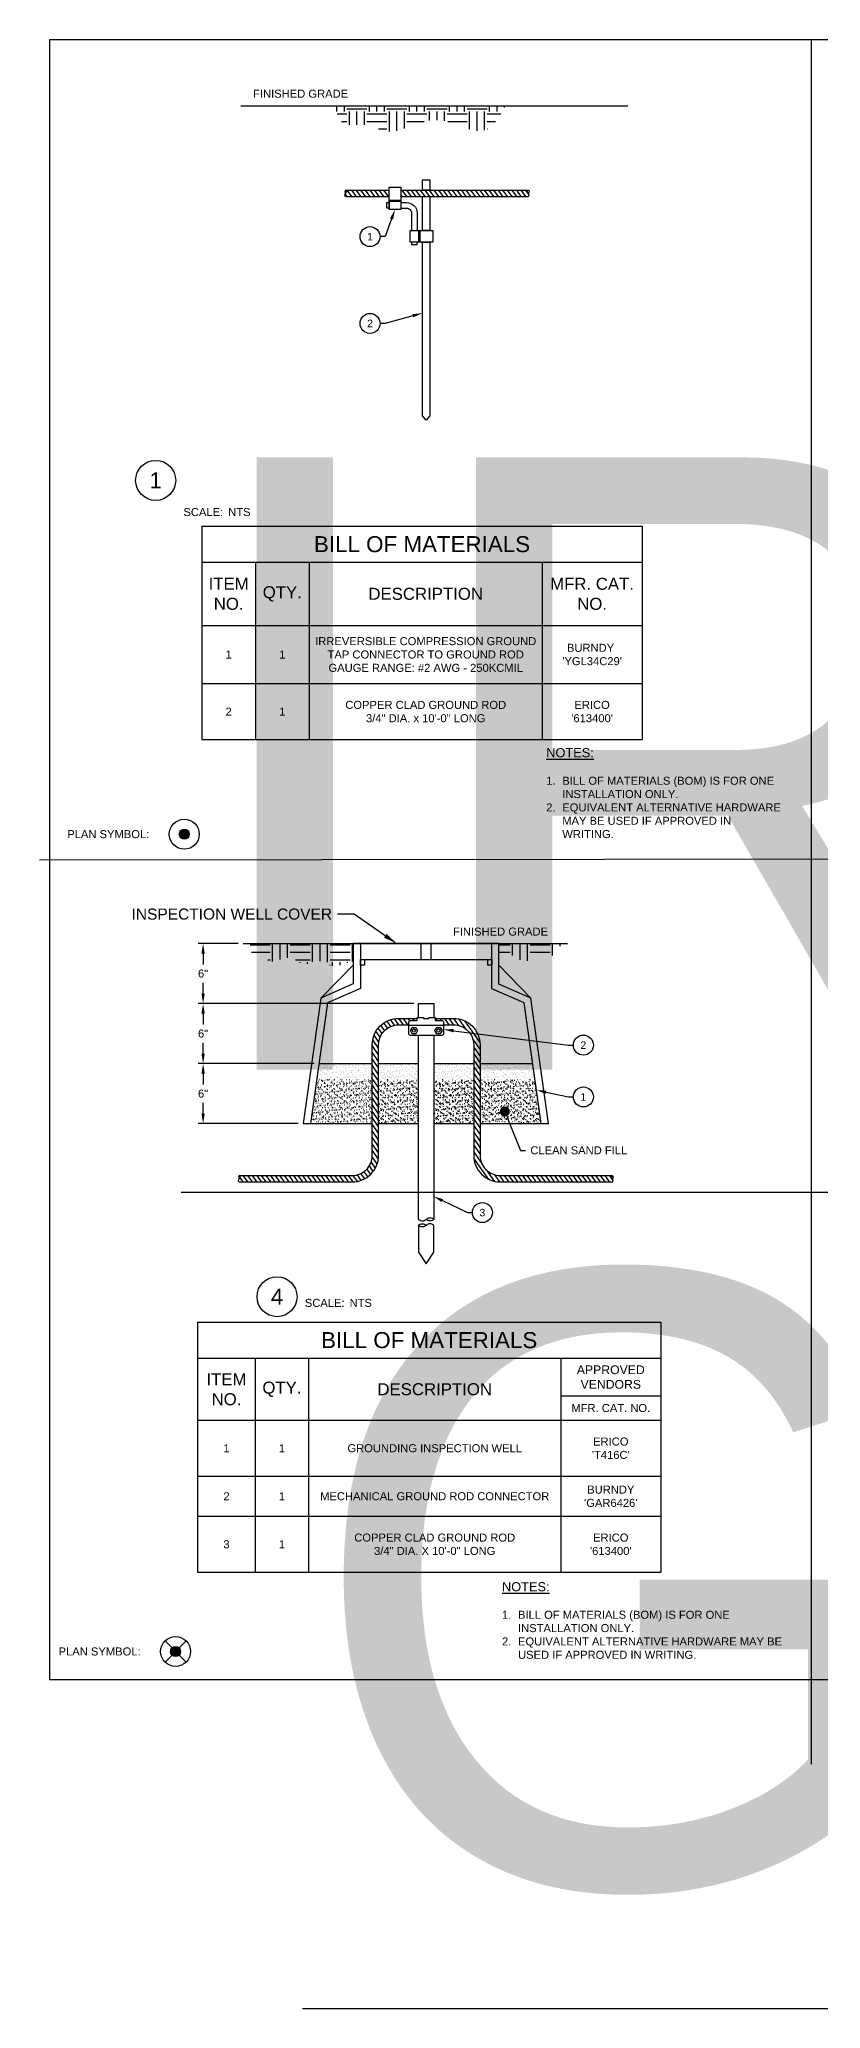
# Model space of a CAD drawing. Header units: feet. Extents: x -17 to 301, y -41 to 23.
# Drawn here: x -0.13 to 9.63, y -4.11 to 20.5 of the extents above; entities that cross this region are included whole.
import ezdxf
from ezdxf import colors
from ezdxf.entities.mleader import LeaderData, LeaderLine
from ezdxf.enums import TextEntityAlignment as Align
from ezdxf.math import Vec2, Vec3

# ---------------------------------------------------------------- set-up
doc = ezdxf.new("R2018")
doc.units = ezdxf.units.FT
doc.header["$MEASUREMENT"] = 0
for name, color, linetype in [('E-DETL', 7, 'Continuous'), ('G-ANNO-DIMS', 1, 'Continuous'), ('G-ANNO-TEXT', 1, 'Continuous'), ('G-BRDR', 5, 'Continuous')]:
    doc.layers.add(name, color=color, linetype=linetype)
doc.styles.add('NEI-A', font='arial.ttf')
doc.styles.get("Standard").update_dxf_attribs({"font": 'arial.ttf'})
doc.dimstyles.new('NEI-A', dxfattribs={"dimtxt": 0.1, "dimasz": 0.125, "dimexe": 0.0625, "dimexo": 0.0625, "dimgap": 0.0625, "dimtad": 0, "dimtih": 1, "dimtoh": 1, "dimdec": 4, "dimzin": 3, "dimdsep": 46, "dimlunit": 4, "dimtxsty": 'NEI-A', "dimcen": 0, "dimadec": 0, "dimazin": 0, "dimtfac": 0.75, "dimtdec": 4, "dimtofl": 0, "dimtmove": 0, "dimatfit": 3, "dimfxl": 1, "dimfrac": 1, "dimtolj": 1, "dimtzin": 0, "dimarcsym": 0})
pattern_1 = [(37.5, (-11.908265, -22.25504), (-0.0018898, 0.05780471), [0, -0.0456, 0, -0.051, 0, -0.04875]), (7.5, (-11.908265, -22.25504), (0.0530933, 0.08466438), [0, -0.0246, 0, -0.0411, 0, -0.01575]), (327.5, (-11.945165, -22.25504), (0.09342426, 0.00016977), [0, -0.015, 0, -0.054, 0, -0.0705]), (317.5, (-11.945165, -22.25504), (0.0901838, 0.02633027), [0, -0.0075, 0, -0.0354, 0, -0.0405])]
pattern_2 = [(125, (-5.91241, -22.25504), (-0.03839775, -0.0268864), [])]
pattern_3 = [(125, (-15.639616, -21.3273), (-0.03839775, -0.026886395), [])]

# ---------------------------------------------------------------- blocks, each defined once
blk = doc.blocks.new('*T26')
at = {"layer": 'G-ANNO-TEXT', "color": 0, "linetype": 'ByBlock', "lineweight": -2, "transparency": 16777216}
for p, q in [((0, 0), (5.787, 0)), ((0, 0), (0, -3.125)), ((5.787, 0), (5.787, -3.125)), ((0, -0.45), (5.787, -0.45)), ((0.719, -0.45), (0.719, -3.125)), ((1.387, -0.45), (1.387, -3.125)), ((4.537, -0.45), (4.537, -3.125)), ((4.537, -0.921), (5.787, -0.921)), ((0, -1.225), (5.787, -1.225)), ((0, -1.925), (5.787, -1.925)), ((0, -2.425), (5.787, -2.425)), ((0, -3.125), (5.787, -3.125))]:
    blk.add_line(p, q, dxfattribs=at)
at = {"layer": 'G-ANNO-TEXT', "color": 0, "transparency": 16777216, "attachment_point": 5, "style": 'NEI-A'}
for s, insert, char_height, width in [('BILL OF MATERIALS', (2.893, -0.225), 0.2, 5.66694), ('ITEM\\PNO.', (0.36, -0.838), 0.15, 0.59902), ('APPROVED VENDORS', (5.162, -0.686), 0.10938, 1.13), ('QTY.', (1.053, -0.838), 0.15, 0.54792), ('DESCRIPTION', (2.962, -0.838), 0.15, 3.03), ('MFR. CAT. NO.', (5.162, -1.073), 0.1, 1.13), ("ERICO\\P'T416C'", (5.162, -1.575), 0.1, 1.13), ('1', (0.36, -1.575), 0.1, 0.59902), ('1', (1.053, -1.575), 0.1, 0.54792), ('GROUNDING INSPECTION WELL', (2.962, -1.575), 0.1, 3.03), ('2', (0.36, -2.175), 0.1, 0.59902), ('1', (1.053, -2.175), 0.1, 0.54792), ('MECHANICAL GROUND ROD CONNECTOR', (2.962, -2.175), 0.1, 3.03), ("BURNDY\\P'GAR6426'", (5.162, -2.175), 0.1, 1.13), ('\\A1;COPPER CLAD GROUND ROD \\P3/4" DIA. X 10\'-0" LONG', (2.962, -2.775), 0.1, 3.03), ("ERICO\\P'613400'", (5.162, -2.775), 0.1, 1.13), ('3', (0.36, -2.775), 0.1, 0.59902), ('1', (1.053, -2.775), 0.1, 0.54792)]:
    blk.add_mtext(s, dxfattribs=dict(at, insert=insert, char_height=char_height, width=width))
blk = doc.blocks.new('*D27')
at = {"layer": 'Defpoints', "color": 0, "transparency": 16777216}
for p in [(2.414, 9.202), (1.914, 8.452), (4.607, 8.452)]:
    blk.add_point(p, dxfattribs=at)
at = {"layer": 'G-ANNO-DIMS', "color": 0, "lineweight": -2, "transparency": 16777216}
for p, q in [((2.351, 9.202), (1.851, 9.202)), ((1.914, 9.077), (1.914, 8.94)), ((1.914, 8.577), (1.914, 8.713)), ((4.545, 8.452), (1.851, 8.452))]:
    blk.add_line(p, q, dxfattribs=at)
at = {"layer": 'G-ANNO-DIMS', "color": 0, "transparency": 16777216}
for points in [[(1.893, 9.077), (1.935, 9.077), (1.914, 9.202)], [(1.893, 8.577), (1.935, 8.577), (1.914, 8.452)]]:
    blk.add_solid(points, dxfattribs=at)
at = {"layer": 'G-ANNO-DIMS', "color": 0, "transparency": 16777216, "insert": (1.914, 8.827), "char_height": 0.1, "attachment_point": 5, "style": 'NEI-A'}
blk.add_mtext('\\A1;6"', dxfattribs=at)
blk = doc.blocks.new('*D28')
at = {"layer": 'Defpoints', "color": 0, "transparency": 16777216}
for p in [(4.607, 8.452), (1.914, 7.702), (3.362, 7.702)]:
    blk.add_point(p, dxfattribs=at)
at = {"layer": 'G-ANNO-DIMS', "color": 0, "lineweight": -2, "transparency": 16777216}
for p, q in [((4.545, 8.452), (1.851, 8.452)), ((1.914, 8.327), (1.914, 8.19)), ((1.914, 7.827), (1.914, 7.963)), ((3.3, 7.702), (1.851, 7.702))]:
    blk.add_line(p, q, dxfattribs=at)
at = {"layer": 'G-ANNO-DIMS', "color": 0, "transparency": 16777216}
for points in [[(1.893, 8.327), (1.935, 8.327), (1.914, 8.452)], [(1.893, 7.827), (1.935, 7.827), (1.914, 7.702)]]:
    blk.add_solid(points, dxfattribs=at)
at = {"layer": 'G-ANNO-DIMS', "color": 0, "transparency": 16777216, "insert": (1.914, 8.077), "char_height": 0.1, "attachment_point": 5, "style": 'NEI-A'}
blk.add_mtext('\\A1;6"', dxfattribs=at)
blk = doc.blocks.new('*D29')
at = {"layer": 'Defpoints', "color": 0, "transparency": 16777216}
for p in [(3.362, 7.702), (1.914, 6.952), (3.166, 6.952)]:
    blk.add_point(p, dxfattribs=at)
at = {"layer": 'G-ANNO-DIMS', "color": 0, "lineweight": -2, "transparency": 16777216}
for p, q in [((3.3, 7.702), (1.851, 7.702)), ((1.914, 7.577), (1.914, 7.44)), ((1.914, 7.077), (1.914, 7.213)), ((3.103, 6.952), (1.851, 6.952))]:
    blk.add_line(p, q, dxfattribs=at)
at = {"layer": 'G-ANNO-DIMS', "color": 0, "transparency": 16777216}
for points in [[(1.893, 7.577), (1.935, 7.577), (1.914, 7.702)], [(1.893, 7.077), (1.935, 7.077), (1.914, 6.952)]]:
    blk.add_solid(points, dxfattribs=at)
at = {"layer": 'G-ANNO-DIMS', "color": 0, "transparency": 16777216, "insert": (1.914, 7.327), "char_height": 0.1, "attachment_point": 5, "style": 'NEI-A'}
blk.add_mtext('\\A1;6"', dxfattribs=at)
blk = doc.blocks.new('_TagCircle')
at = {"color": 0, "linetype": 'ByBlock', "lineweight": -2, "transparency": 16777216}
blk.add_circle((0, 0), 0.125, dxfattribs=at)
at = {"color": 0, "transparency": 16777216, "style": 'NEI-A'}
blk.add_attdef('TAGNUMBER', text='', height=0.09375, dxfattribs=at).set_placement((0, -0.046875), align=Align.CENTER)
blk = doc.blocks.new('_Dot')
at = {"color": 0, "linetype": 'ByBlock', "lineweight": -2}
blk.add_line((-0.5, 0), (-1, 0), dxfattribs=at)
at = {"color": 0, "linetype": 'ByBlock', "const_width": 0.5}
blk.add_lwpolyline([(-0.25, 0, 1), (0.25, 0, 1)], format="xyb", close=True, dxfattribs=at)
blk = doc.blocks.new('PLAN_SYMBOL-GROUNDING_TEST_WELL')
at = {"linetype": 'Continuous'}
h = blk.add_hatch(color=256, dxfattribs=at)
edge = h.paths.add_edge_path()
edge.add_arc((0.312, 0), 0.0625, 0, 360)
for points in [[(0.18, -0.133), (0.445, 0.133)], [(0.445, -0.133), (0.18, 0.133)]]:
    blk.add_lwpolyline(points)
for radius in [0.187, 0.0625]:
    blk.add_circle((0.312, 0), radius, dxfattribs=at)
at = {"insert": (-0.125, 0), "char_height": 0.1, "attachment_point": 6, "style": 'NEI-A'}
blk.add_mtext_dynamic_manual_height_columns('PLAN SYMBOL:', width=1.04472, gutter_width=0.547, heights=[0], dxfattribs=at)
blk = doc.blocks.new('GROUNDING_TEST_WELL')
at = {"layer": 'E-DETL', "linetype": 'Continuous'}
h = blk.add_hatch(dxfattribs=at)
h.set_pattern_fill('EARTH', color=9)
h.paths.add_polyline_path([(-0.91, 0), (-2.206, 0), (-2.168, -0.172), (-1.991, -0.177), (-1.965, -0.236), (-1.687, -0.166), (-1.526, -0.273), (-1.366, -0.204), (-1.136, -0.289), (-0.91, -0.22)])
h = blk.add_hatch(dxfattribs=at)
h.set_pattern_fill('EARTH', color=9)
h.paths.add_polyline_path([(1.696, 0), (0.91, 0), (0.91, -0.198), (1.083, -0.15), (1.242, -0.241), (1.359, -0.118), (1.589, -0.15)])
h = blk.add_hatch(dxfattribs=at)
h.set_pattern_fill('ANSI31', color=3, scale=0.375, angle=80)
h.set_pattern_definition(pattern_2)
edge = h.paths.add_edge_path()
edge.add_line((-0.594, -2.648), (-0.594, -1.265))
edge.add_arc((-0.344, -1.265), 0.25, 90, 180, ccw=False)
edge.add_line((-0.344, -1.015), (-0.218, -1.015))
edge.add_line((-0.218, -1.015), (-0.218, -0.985))
edge.add_arc((-0.194, -0.985), 0.0234, 90, 180, ccw=False)
edge.add_line((-0.194, -0.961), (-0.113, -0.961))
edge.add_line((-0.113, -0.961), (-0.113, -0.935))
edge.add_line((-0.113, -0.935), (-0.344, -0.935))
edge.add_arc((-0.344, -1.265), 0.33, 90, 180)
edge.add_line((-0.674, -1.265), (-0.674, -2.648))
edge.add_arc((-0.924, -2.648), 0.25, -90, 0, ccw=False)
edge.add_line((-0.924, -2.898), (-2.335, -2.898))
edge.add_spline(control_points=[(-2.335, -2.898), (-2.33, -2.898), (-2.32, -2.921), (-2.33, -2.932), (-2.335, -2.938), (-2.34, -2.943), (-2.35, -2.955), (-2.34, -2.978), (-2.335, -2.978)], knot_values=[0.134164, 0.134164, 0.134164, 0.134164, 0.156525, 0.178885, 0.178885, 0.178885, 0.201246, 0.223607, 0.223607, 0.223607, 0.223607], degree=3, periodic=0)
edge.add_line((-2.335, -2.978), (-0.924, -2.978))
edge.add_arc((-0.924, -2.648), 0.33, 270, 360)
h = blk.add_hatch(dxfattribs=at)
h.set_pattern_fill('ANSI31', color=3, scale=0.375, angle=80)
h.set_pattern_definition(pattern_2)
edge = h.paths.add_edge_path()
edge.add_line((0.924, -2.978), (2.327, -2.978))
edge.add_spline(control_points=[(2.327, -2.978), (2.332, -2.978), (2.342, -2.955), (2.332, -2.943), (2.327, -2.938), (2.322, -2.932), (2.312, -2.921), (2.322, -2.898), (2.327, -2.898)], knot_values=[0.134164, 0.134164, 0.134164, 0.134164, 0.156525, 0.178885, 0.178885, 0.178885, 0.201246, 0.223607, 0.223607, 0.223607, 0.223607], degree=3, periodic=0)
edge.add_line((2.322, -2.898), (0.924, -2.898))
edge.add_arc((0.924, -2.648), 0.25, 180, 270, ccw=False)
edge.add_line((0.674, -2.648), (0.674, -1.265))
edge.add_arc((0.344, -1.265), 0.33, 0, 90)
edge.add_line((0.344, -0.935), (0.113, -0.935))
edge.add_line((0.113, -0.935), (0.113, -0.961))
edge.add_line((0.113, -0.961), (0.194, -0.961))
edge.add_arc((0.194, -0.985), 0.0234, 0, 90, ccw=False)
edge.add_line((0.218, -0.985), (0.218, -1.015))
edge.add_line((0.218, -1.015), (0.344, -1.015))
edge.add_arc((0.344, -1.265), 0.25, 0, 90, ccw=False)
edge.add_line((0.594, -1.265), (0.594, -2.648))
edge.add_arc((0.924, -2.648), 0.33, 180, 270)
h = blk.add_hatch(dxfattribs=at)
h.set_pattern_fill('AR-SAND', color=9, scale=0.03)
h.set_pattern_definition(pattern_1)
h.paths.add_polyline_path([(-1.445, -2.25), (-0.674, -2.25), (-0.674, -1.5), (-1.339, -1.5)])
h = blk.add_hatch(dxfattribs=at)
h.set_pattern_fill('AR-SAND', color=9, scale=0.03)
h.set_pattern_definition(pattern_1)
h.paths.add_polyline_path([(-0.594, -2.25), (-0.094, -2.25), (-0.094, -1.5), (-0.594, -1.5)])
h = blk.add_hatch(dxfattribs=at)
h.set_pattern_fill('AR-SAND', color=9, scale=0.03)
h.set_pattern_definition([(37.5, (-11.220765, -22.25504), (-0.0018898, 0.05780471), [0, -0.0456, 0, -0.051, 0, -0.04875]), (7.5, (-11.220765, -22.25504), (0.0530933, 0.08466438), [0, -0.0246, 0, -0.0411, 0, -0.01575]), (327.5, (-11.257665, -22.25504), (0.09342426, 0.00016977), [0, -0.015, 0, -0.054, 0, -0.0705]), (317.5, (-11.257665, -22.25504), (0.0901838, 0.02633027), [0, -0.0075, 0, -0.0354, 0, -0.0405])])
h.paths.add_polyline_path([(0.094, -2.25), (0.594, -2.25), (0.594, -1.5), (0.094, -1.5)])
h = blk.add_hatch(dxfattribs=at)
h.set_pattern_fill('AR-SAND', color=9, scale=0.03)
h.set_pattern_definition([(37.5, (-11.91241, -22.25504), (-0.0018898, 0.05780471), [0, -0.0456, 0, -0.051, 0, -0.04875]), (7.5, (-11.91241, -22.25504), (0.0530933, 0.08466438), [0, -0.0246, 0, -0.0411, 0, -0.01575]), (327.5, (-11.94931, -22.25504), (0.09342426, 0.00016977), [0, -0.015, 0, -0.054, 0, -0.0705]), (317.5, (-11.94931, -22.25504), (0.0901838, 0.02633027), [0, -0.0075, 0, -0.0354, 0, -0.0405])])
h.paths.add_polyline_path([(0.674, -2.25), (1.436, -2.25), (1.331, -1.5), (0.674, -1.5)])
at = {"layer": 'E-DETL', "color": 4, "linetype": 'Continuous'}
blk.add_line((-2.287, 0), (1.768, 0), dxfattribs=at)
at = {"layer": 'E-DETL', "color": 5, "linetype": 'Continuous'}
for p, q in [((-0.062, -0.2), (-0.062, 0)), ((0.062, -0.2), (0.062, 0))]:
    blk.add_line(p, q, dxfattribs=at)
for points in [[(0.674, -2.25), (1.527, -2.25), (1.306, -0.68), (0.91, -0.507), (0.91, 0), (-0.91, 0), (-0.91, -0.504), (-1.314, -0.68), (-1.535, -2.25), (-0.674, -2.25)], [(-0.82, 0), (-0.82, -0.563), (-1.232, -0.742), (-1.445, -2.25)], [(1.436, -2.25), (1.224, -0.742), (0.82, -0.566), (0.82, 0)], [(-0.82, -0.2), (0.82, -0.2)], [(-0.91, -0.27), (-1.314, -0.68)], [(0.91, -0.27), (1.306, -0.68)], [(-0.594, -2.25), (-0.094, -2.25)], [(0.094, -2.25), (0.594, -2.25)]]:
    blk.add_lwpolyline(points, dxfattribs=at)
for points in [[(-0.82, -0.2), (-0.77, -0.2), (-0.77, -0.27), (-0.82, -0.27)], [(0.77, -0.2), (0.82, -0.2), (0.82, -0.27), (0.77, -0.27)]]:
    blk.add_lwpolyline(points, close=True, dxfattribs=at)
at = {"layer": 'E-DETL', "color": 3, "linetype": 'Continuous'}
for points in [[(-2.335, -2.898), (-0.924, -2.898, 0.414214), (-0.674, -2.648), (-0.674, -1.265, -0.414214), (-0.344, -0.935), (-0.113, -0.935)], [(0.113, -0.935), (0.344, -0.935, -0.414214), (0.674, -1.265), (0.674, -2.648, 0.414214), (0.924, -2.898), (2.327, -2.898)], [(-2.335, -2.978), (-0.924, -2.978, 0.414214), (-0.594, -2.648), (-0.594, -1.265, -0.414214), (-0.344, -1.015), (-0.218, -1.015)], [(0.218, -1.015), (0.344, -1.015, -0.414214), (0.594, -1.265), (0.594, -2.648, 0.414214), (0.924, -2.978), (2.327, -2.978)]]:
    blk.add_lwpolyline(points, format="xyb", dxfattribs=at)
at = {"layer": 'E-DETL', "color": 4, "linetype": 'Continuous'}
blk.add_lwpolyline([(-0.113, -0.961), (-0.113, -0.925), (-0.035, -0.925), (-0.035, -0.938), (0.035, -0.938), (0.035, -0.925), (0.113, -0.925), (0.113, -0.961), (0.194, -0.961, -0.414214), (0.218, -0.985), (0.218, -1.124, -0.414445), (0.194, -1.148), (-0.194, -1.148, -0.414214), (-0.218, -1.124), (-0.218, -0.985, -0.414214), (-0.194, -0.961)], format="xyb", close=True, dxfattribs=at)
at = {"layer": 'E-DETL', "color": 7, "linetype": 'Continuous'}
for points in [[(-0.094, -0.925), (-0.094, -0.75), (0.094, -0.75), (0.094, -0.925)], [(-0.094, -3.446), (-0.094, -1.148)], [(0.094, -1.148), (0.094, -3.446)], [(-0.094, -3.521), (-0.094, -3.856), (0, -4), (0.094, -3.856), (0.094, -3.521)]]:
    blk.add_lwpolyline(points, dxfattribs=at)
at = {"layer": 'E-DETL', "color": 3, "linetype": 'Continuous'}
blk.add_lwpolyline([(-0.035, -0.935), (0.035, -0.935)], dxfattribs=at)
at = {"layer": 'E-DETL', "color": 4, "linetype": 'Continuous'}
blk.add_lwpolyline([(-0.218, -1.02), (0.218, -1.02)], dxfattribs=at)
for points in [[(-0.175, -1.049), (-0.131, -1.049), (-0.109, -1.087), (-0.131, -1.126), (-0.175, -1.126), (-0.197, -1.087)], [(0.132, -1.049), (0.176, -1.049), (0.198, -1.087), (0.176, -1.126), (0.132, -1.126), (0.11, -1.087)]]:
    blk.add_lwpolyline(points, close=True, dxfattribs=at)
at = {"layer": 'E-DETL', "color": 9, "linetype": 'Continuous'}
for points in [[(-1.339, -1.5), (-0.674, -1.5)], [(-0.594, -1.5), (-0.094, -1.5)], [(0.094, -1.5), (0.594, -1.5)], [(0.674, -1.5), (1.331, -1.5)]]:
    blk.add_lwpolyline(points, dxfattribs=at)
at = {"layer": 'E-DETL', "color": 4, "linetype": 'Continuous'}
for centre in [(-0.154, -1.087), (0.154, -1.087)]:
    blk.add_circle(centre, 0.0203, dxfattribs=at)
at = {"layer": 'E-DETL', "color": 3, "linetype": 'Continuous'}
for points in [[(-2.335, -2.978), (-2.34, -2.978), (-2.35, -2.955), (-2.34, -2.943), (-2.335, -2.938), (-2.33, -2.932), (-2.32, -2.921), (-2.335, -2.886), (-2.35, -2.921), (-2.34, -2.932), (-2.335, -2.938)], [(2.327, -2.978), (2.332, -2.978), (2.342, -2.955), (2.332, -2.943), (2.327, -2.938), (2.322, -2.932), (2.312, -2.921), (2.327, -2.886), (2.342, -2.921), (2.332, -2.932), (2.327, -2.938)]]:
    blk.add_open_spline(points, degree=3, knots=[0.1341641, 0.1341641, 0.1341641, 0.1341641, 0.1565248, 0.1788854, 0.1788854, 0.1788854, 0.2012461, 0.2236068, 0.2459675, 0.2683278, 0.2683278, 0.2683278, 0.2683278], dxfattribs=at)
at = {"layer": 'E-DETL', "color": 7, "linetype": 'Continuous'}
for points in [[(-0.094, -3.446), (-0.047, -3.466), (0, -3.446), (0.047, -3.426), (0.094, -3.446), (0.047, -3.466), (0, -3.446)], [(0.094, -3.521), (0.047, -3.501), (0, -3.521), (-0.047, -3.541), (-0.094, -3.521), (-0.047, -3.501), (0, -3.521)]]:
    blk.add_spline(points, degree=3, dxfattribs=at)
blk = doc.blocks.new('*T24')
at = {"layer": 'G-ANNO-TEXT', "color": 0, "linetype": 'ByBlock', "lineweight": -2, "transparency": 16777216}
for p, q in [((0, 0), (5.5, 0)), ((0, 0), (0, -2.666)), ((5.5, 0), (5.5, -2.666)), ((0, -0.45), (5.5, -0.45)), ((0.668, -0.45), (0.668, -2.666)), ((1.341, -0.45), (1.341, -2.666)), ((4.25, -0.45), (4.25, -2.666)), ((0, -1.24), (5.5, -1.24)), ((0, -1.966), (5.5, -1.966)), ((0, -2.666), (5.5, -2.666))]:
    blk.add_line(p, q, dxfattribs=at)
at = {"layer": 'G-ANNO-TEXT', "color": 0, "transparency": 16777216, "attachment_point": 5, "style": 'NEI-A'}
for s, insert, char_height, width in [('BILL OF MATERIALS', (2.75, -0.225), 0.2, 5.38), ('ITEM\\PNO.', (0.334, -0.845), 0.15, 0.54762), ('MFR. CAT. NO.', (4.875, -0.845), 0.15, 1.13), ('QTY.', (1.004, -0.845), 0.15, 0.55358), ('DESCRIPTION', (2.796, -0.845), 0.15, 2.7888), ('\\A1;IRREVERSIBLE COMPRESSION GROUND\\PTAP CONNECTOR TO GROUND ROD\\PGAUGE RANGE: #2 AWG - 250KCMIL', (2.796, -1.603), 0.1, 2.7888), ("BURNDY  'YGL34C29'", (4.875, -1.603), 0.1, 1.13), ('1', (0.334, -1.603), 0.1, 0.54762), ('1', (1.004, -1.603), 0.1, 0.55358), ('\\A1;COPPER CLAD GROUND ROD \\P3/4" DIA. x 10\'-0" LONG', (2.796, -2.316), 0.1, 2.7888), ("ERICO  \\P'613400'", (4.875, -2.316), 0.1, 1.13), ('2', (0.334, -2.316), 0.1, 0.54762), ('1', (1.004, -2.316), 0.1, 0.55358)]:
    blk.add_mtext(s, dxfattribs=dict(at, insert=insert, char_height=char_height, width=width))
blk = doc.blocks.new('COMPRESSION_GROUND_ROD')
at = {"layer": 'E-DETL', "linetype": 'Continuous'}
h = blk.add_hatch(dxfattribs=at)
h.set_pattern_fill('ANSI31', color=3, scale=0.375, angle=80)
h.set_pattern_definition(pattern_3)
edge = h.paths.add_edge_path()
edge.add_line((-0.462, -0.208), (-0.462, -0.126))
edge.add_line((-0.462, -0.126), (-1.004, -0.126))
edge.add_spline(control_points=[(-1.005, -0.167), (-1.01, -0.161), (-1.021, -0.15), (-1.005, -0.115), (-0.99, -0.15), (-1, -0.161), (-1.005, -0.167), (-1.01, -0.173), (-1.021, -0.185), (-1.01, -0.208), (-1.005, -0.208)], knot_values=[0.13714, 0.13714, 0.13714, 0.13714, 0.159997, 0.182854, 0.20571, 0.228567, 0.228567, 0.228567, 0.251424, 0.27428, 0.27428, 0.27428, 0.27428], degree=3, periodic=0)
edge.add_line((-1.005, -0.208), (-0.462, -0.208))
h = blk.add_hatch(dxfattribs=at)
h.set_pattern_fill('ANSI31', color=3, scale=0.375, angle=80)
h.set_pattern_definition(pattern_3)
edge = h.paths.add_edge_path()
edge.add_spline(control_points=[(1.275, -0.208), (1.281, -0.208), (1.291, -0.185), (1.281, -0.173), (1.275, -0.167), (1.27, -0.161), (1.26, -0.15), (1.275, -0.115), (1.291, -0.15), (1.281, -0.161), (1.275, -0.167)], knot_values=[0.13714, 0.13714, 0.13714, 0.13714, 0.159997, 0.182854, 0.182854, 0.182854, 0.205711, 0.228567, 0.251424, 0.27428, 0.27428, 0.27428, 0.27428], degree=3, periodic=0)
edge.add_line((1.255, -0.126), (0.047, -0.126))
edge.add_line((0.047, -0.126), (0.047, -0.126))
edge.add_line((0.047, -0.126), (-0.047, -0.126))
edge.add_line((-0.047, -0.126), (-0.317, -0.126))
edge.add_line((-0.317, -0.126), (-0.317, -0.208))
edge.add_line((-0.317, -0.208), (1.275, -0.208))
at = {"layer": 'E-DETL', "color": 7, "linetype": 'Continuous'}
for points in [[(-0.047, 0), (0.047, 0), (0.047, -0.126), (-0.047, -0.126)], [(-0.047, -0.208), (0.047, -0.208), (0.047, -0.633), (-0.047, -0.633)], [(-0.047, -0.778), (0.047, -0.778), (0.047, -2.949), (-0.002, -3), (-0.047, -2.949)]]:
    blk.add_lwpolyline(points, close=True, dxfattribs=at)
at = {"layer": 'E-DETL', "color": 3, "linetype": 'Continuous'}
for points in [[(-1.005, -0.126), (-0.462, -0.126)], [(-1.005, -0.208), (-0.462, -0.208)], [(-0.317, -0.126), (1.275, -0.126)], [(-0.317, -0.208), (1.275, -0.208)]]:
    blk.add_lwpolyline(points, dxfattribs=at)
at = {"layer": 'E-DETL', "color": 4, "linetype": 'Continuous'}
for points in [[(-0.462, -0.089), (-0.317, -0.089), (-0.317, -0.369), (-0.462, -0.369)], [(-0.49, -0.283), (-0.462, -0.283), (-0.462, -0.353), (-0.49, -0.353)], [(-0.199, -0.633), (0.081, -0.633), (0.081, -0.778), (-0.199, -0.778)], [(-0.183, -0.807), (-0.113, -0.807), (-0.113, -0.778), (-0.183, -0.778)]]:
    blk.add_lwpolyline(points, close=True, dxfattribs=at)
for points in [[(-0.462, -0.251), (-0.317, -0.251)], [(-0.462, -0.267), (-0.317, -0.267)], [(-0.097, -0.633), (-0.097, -0.778)], [(-0.081, -0.633), (-0.081, -0.778)]]:
    blk.add_lwpolyline(points, dxfattribs=at)
for points in [[(-0.317, -0.283), (-0.245, -0.283, -0.414214), (-0.113, -0.415), (-0.113, -0.633)], [(-0.317, -0.353), (-0.245, -0.353, -0.414214), (-0.183, -0.415), (-0.183, -0.633)]]:
    blk.add_lwpolyline(points, format="xyb", dxfattribs=at)
at = {"layer": 'E-DETL', "color": 3, "linetype": 'Continuous'}
for points in [[(-1.005, -0.208), (-1.01, -0.208), (-1.021, -0.185), (-1.01, -0.173), (-1.005, -0.167), (-1, -0.161), (-0.99, -0.15), (-1.005, -0.115), (-1.021, -0.15), (-1.01, -0.161), (-1.005, -0.167)], [(1.275, -0.208), (1.281, -0.208), (1.291, -0.185), (1.281, -0.173), (1.275, -0.167), (1.27, -0.161), (1.26, -0.15), (1.275, -0.115), (1.291, -0.15), (1.281, -0.161), (1.275, -0.167)]]:
    blk.add_open_spline(points, degree=3, knots=[0.1371404, 0.1371404, 0.1371404, 0.1371404, 0.1599971, 0.1828539, 0.1828539, 0.1828539, 0.2057106, 0.2285673, 0.2514241, 0.2742805, 0.2742805, 0.2742805, 0.2742805], dxfattribs=at)
blk = doc.blocks.new('PLAN_SYMBOL-GROUND_ROD_CONNECTION')
at = {"linetype": 'Continuous'}
h = blk.add_hatch(color=256, dxfattribs=at)
edge = h.paths.add_edge_path()
edge.add_arc((0.3125, 0), 0.0625, 0, 360)
for radius in [0.1875, 0.0625]:
    blk.add_circle((0.3125, 0), radius, dxfattribs=at)
at = {"insert": (-0.125, 0), "char_height": 0.1, "attachment_point": 6, "style": 'NEI-A'}
blk.add_mtext_dynamic_manual_height_columns('PLAN SYMBOL:', width=1.152841, gutter_width=0.5469, heights=[0], dxfattribs=at)
blk = doc.blocks.new('DETAIL_TITLE')
blk.add_circle((0.592, -0.513), 0.25)
at = {"style": 'NEI-A', "flags": 8}
blk.add_attdef('#', text='', height=0.2, dxfattribs=at).set_placement((0.592, -0.511), align=Align.MIDDLE_CENTER)
at = {"lineweight": 30, "flags": 104}
blk.add_attdef('DETAIL_TITLE', text='', height=0.2, dxfattribs=at).set_placement((0.91, -0.525), align=Align.BOTTOM_LEFT)
at = {"style": 'NEI-A'}
for tag, p in [('SCALE:', (0.939, -0.738)), ('1"_=_', (1.547, -0.738))]:
    blk.add_attdef(tag, text='', height=0.1, dxfattribs=at).set_placement(p, align=Align.BOTTOM_LEFT)

msp = doc.modelspace()

# ---------------------------------------------------------------- hatches: boundary and pattern name
at = {"layer": 'E-DETL', "linetype": 'Continuous'}
h = msp.add_hatch(dxfattribs=at)
h.set_pattern_fill('EARTH', color=9)
h.set_pattern_definition([(0, (-11.28867, -1.86828), (0.25, 0.25), [0.25, -0.25]), (0, (-11.28867, -1.77453), (0.25, 0.25), [0.25, -0.25]), (0, (-11.28867, -1.68078), (0.25, 0.25), [0.25, -0.25]), (90, (-11.25742, -1.64953), (-0.25, 0.25), [0.25, -0.25]), (90, (-11.16367, -1.64953), (-0.25, 0.25), [0.25, -0.25]), (90, (-11.06992, -1.64953), (-0.25, 0.25), [0.25, -0.25])])
edge = h.paths.add_edge_path()
edge.add_spline(control_points=[(3.55961, 19.67132), (3.5836, 19.58241), (3.63973, 19.37437), (3.96387, 19.47867), (4.25206, 19.27343), (4.60773, 19.50034), (5.01806, 19.50456), (5.44254, 19.24581), (5.60797, 19.52604), (5.69372, 19.67132)], knot_values=[0, 0, 0, 0, 1.91191563, 4.47407481, 6.20606451, 9.8403195, 12.99509255, 16.16872351, 19.58495052, 19.58495052, 19.58495052, 19.58495052], degree=3, periodic=0)
edge.add_line((5.69372, 19.67132), (3.55961, 19.67132))

# ---------------------------------------------------------------- linework, layer by layer
at = {"layer": 'Defpoints', "color": 5}
msp.add_lwpolyline([(0, 20.5), (31, 20.5), (31, 0), (0, 0)], close=True, dxfattribs=at)
at = {"layer": 'E-DETL', "color": 4, "linetype": 'Continuous'}
msp.add_lwpolyline([(2.38602, 19.67132), (7.22298, 19.67132)], dxfattribs=at)
at = {"layer": 'G-BRDR'}
msp.add_line((9.51168, 20.5), (9.51168, -1.05063), dxfattribs=at)
at = {"layer": 'G-BRDR', "flags": 128}
msp.add_lwpolyline([(-0.13166, 10.25), (28.11172, 10.28169)], dxfattribs=at)

# ---------------------------------------------------------------- block references
for name, p in [('*T24', (1.89941, 14.41628)), ('*T26', (1.84599, 4.47047))]:
    msp.add_blockref(name, p)
at = {"layer": 'E-DETL'}
for name, p in [('COMPRESSION_GROUND_ROD', (4.70166, 18.74358)), ('GROUNDING_TEST_WELL', (4.70105, 9.2017))]:
    msp.add_blockref(name, p, dxfattribs=at)
at = {"layer": 'G-ANNO-TEXT'}
for name, p in [('PLAN_SYMBOL-GROUND_ROD_CONNECTION', (1.36637, 10.56853)), ('PLAN_SYMBOL-GROUNDING_TEST_WELL', (1.25825, 0.35599))]:
    msp.add_blockref(name, p, dxfattribs=at)
ref = msp.add_blockref('DETAIL_TITLE', (2.24612, 5.30235), dxfattribs=at)
ref.add_attrib('#', '4', dxfattribs={"layer": '0', "height": 0.2, "style": 'NEI-A'}).set_placement((2.83832, 4.79145), align=Align.MIDDLE_CENTER)
lines = msp.add_mtext('{\\LGROUNDING TEST WELL}', dxfattribs={"layer": '0', "insert": (3.15601, 5.07721), "char_height": 7.6528868, "attachment_point": 1})
ref.add_attrib('DETAIL_TITLE', '', (3.15601, 5.07721)).embed_mtext(lines)
ref.add_attrib('SCALE:', 'SCALE:', dxfattribs={"layer": '0', "height": 0.1, "style": 'NEI-A'}).set_placement((3.18477, 4.76207), align=Align.TOP_LEFT)
ref.add_attrib('1"_=_', 'NTS', dxfattribs={"layer": '0', "height": 0.1, "style": 'NEI-A'}).set_placement((3.74449, 4.76207), align=Align.TOP_LEFT)

# ---------------------------------------------------------------- texts
at = {"layer": 'G-ANNO-TEXT', "char_height": 0.1, "attachment_point": 1, "style": 'NEI-A'}
for s, width, gutter_width, insert in [('FINISHED GRADE', 1.2804074, 0.54688, (2.53867, 19.87132)), ('{\\H1.1429x;\\LNOTES:}\\P\\P\\pxi-2,l2,t2;1.^IBILL OF MATERIALS (BOM) IS FOR ONE INSTALLATION ONLY.\\P2.^IEQUIVALENT ALTERNATIVE HARDWARE MAY BE USED IF APPROVED IN WRITING.', 2.9798647, 0.9375, (6.20167, 11.64378)), ('FINISHED GRADE', 1.3864708, 0.54688, (5.03627, 9.4017)), ('{\\H1.1429x;\\LNOTES:}\\P\\P\\pxi-2,l2,t2;1.^IBILL OF MATERIALS (BOM) IS FOR ONE INSTALLATION ONLY.\\P2.^IEQUIVALENT ALTERNATIVE HARDWARE MAY BE USED IF APPROVED IN WRITING.', 3.5106677, 0.9375, (5.64888, 1.22236))]:
    msp.add_mtext_dynamic_manual_height_columns(s, width=width, gutter_width=gutter_width, heights=[0], dxfattribs=dict(at, insert=insert))

# ---------------------------------------------------------------- dimensions: what is measured, and where the dimension line sits
at = {"layer": 'G-ANNO-DIMS'}
for base, p1, p2, picture, middle in [((1.91394, 8.4517), (2.41394, 9.2017), (4.6073, 8.4517), '*D27', (1.91394, 8.8267)), ((1.91394, 7.7017), (4.6073, 8.4517), (3.36215, 7.7017), '*D28', (1.91394, 8.0767)), ((1.91394, 6.9517), (3.36215, 7.7017), (3.16565, 6.9517), '*D29', (1.91394, 7.3267))]:
    dim = msp.add_linear_dim(base=base, p1=p1, p2=p2, angle=90, text='6"', dimstyle='NEI-A', dxfattribs=at)
    dim.commit()
    dim.dimension.update_dxf_attribs({"geometry": picture, "text_midpoint": middle})

# ---------------------------------------------------------------- leaders
at = {"layer": 'G-ANNO-TEXT'}
ml = msp.add_multileader_block('Standard', dxfattribs=at)
ml.set_content('_TagCircle', color=256)
ml.set_attribute('TAGNUMBER', '1', width=0)
ml.set_leader_properties()
ml.build(insert=Vec2(0, 0))
ml.multileader.update_dxf_attribs({"dogleg_length": 0.0625, "arrow_head_size": 0.125})
ctx = ml.context
ctx.base_point, ctx.char_height, ctx.arrow_head_size, ctx.landing_gap_size, ctx.plane_origin = Vec3(3.87452, 18.03535), 0.1, 0.125, 0.0625, Vec3(4.53366, 16.46095)
notes = []
notes.append((ctx, [(1, (1, 1, 0), (4.18702, 18.03535), (-1, 0), 0.0625, [(0, [(4.31234, 18.37463)], 0, [])])]))
ctx.block.insert = Vec3(3.99952, 18.03535)
ml = msp.add_multileader_block('Standard', dxfattribs=at)
ml.set_content('_TagCircle', color=256)
ml.set_attribute('TAGNUMBER', '2', width=0)
ml.set_leader_properties()
ml.build(insert=Vec2(0, 0))
ml.multileader.update_dxf_attribs({"dogleg_length": 0.0625, "arrow_head_size": 0.125})
ctx = ml.context
ctx.base_point, ctx.char_height, ctx.arrow_head_size, ctx.landing_gap_size, ctx.plane_origin = Vec3(3.87452, 16.95081), 0.1, 0.125, 0.0625, Vec3(4.53366, 15.40959)
notes.append((ctx, [(1, (1, 1, 0), (4.18702, 16.95081), (-1, 0), 0.0625, [(0, [(4.65478, 17.07958)], 0, [])])]))
ctx.block.insert = Vec3(3.99952, 16.95081)
ml = msp.add_multileader_block('Standard', dxfattribs=at)
ml.set_content('_TagCircle', color=256)
ml.set_attribute('TAGNUMBER', '2', width=0)
ml.set_leader_properties()
ml.build(insert=Vec2(0, 0))
ml.multileader.update_dxf_attribs({"dogleg_length": 0.0625, "arrow_head_size": 0.125})
ctx = ml.context
ctx.base_point, ctx.char_height, ctx.arrow_head_size, ctx.landing_gap_size, ctx.plane_origin = Vec3(6.54065, 7.93287), 0.1, 0.125, 0.0625, Vec3(3.2396, 6.30484)
notes.append((ctx, [(0, (1, 1, 0), (6.47815, 7.93287), (1, 0), 0.0625, [(0, [(4.91891, 8.12875)], 0, [])])]))
ctx.block.insert = Vec3(6.66565, 7.93287)
ml = msp.add_multileader_block('Standard', dxfattribs=at)
ml.set_content('_TagCircle', color=256)
ml.set_attribute('TAGNUMBER', '1', width=0)
ml.set_leader_properties()
ml.build(insert=Vec2(0, 0))
ml.multileader.update_dxf_attribs({"dogleg_length": 0.0625, "arrow_head_size": 0.125})
ctx = ml.context
ctx.base_point, ctx.char_height, ctx.arrow_head_size, ctx.landing_gap_size, ctx.plane_origin = Vec3(6.54065, 7.28526), 0.1, 0.125, 0.0625, Vec3(3.2396, 5.74404)
notes.append((ctx, [(0, (1, 1, 0), (6.47815, 7.28526), (1, 0), 0.0625, [(0, [(6.07827, 7.37062)], 0, [])])]))
ctx.block.insert = Vec3(6.66565, 7.28526)
ml = msp.add_multileader_mtext('Standard', dxfattribs=at)
ml.set_content('CLEAN SAND FILL', color=256, style='NEI-A')
ml.set_leader_properties()
ml.set_arrow_properties(name='DOT')
ml.build(insert=Vec2(0, 0))
ml.multileader.update_dxf_attribs({"dogleg_length": 0.0625, "arrow_head_size": 0.125})
ctx = ml.context
ctx.base_point, ctx.char_height, ctx.arrow_head_size, ctx.landing_gap_size, ctx.plane_origin = Vec3(5.94043, 6.6178), 0.1, 0.125, 0.0625, Vec3(7.14165, 6.67249)
notes.append((ctx, [(1, (1, 1, 0), (5.87793, 6.6178), (1, 0), 0.0625, [(0, [(5.68397, 7.10304)], 0, [])])]))
ctx.mtext.insert, ctx.mtext.width, ctx.mtext.defined_height, ctx.mtext.flow_direction = Vec3(6.00293, 6.66865), 1.6443971, 0.3142, 5
ml = msp.add_multileader_block('Standard', dxfattribs=at)
ml.set_content('_TagCircle', color=256)
ml.set_attribute('TAGNUMBER', '3', width=0)
ml.set_leader_properties()
ml.build(insert=Vec2(0, 0))
ml.multileader.update_dxf_attribs({"dogleg_length": 0.0625, "arrow_head_size": 0.125})
ctx = ml.context
ctx.base_point, ctx.char_height, ctx.arrow_head_size, ctx.landing_gap_size, ctx.plane_origin = Vec3(5.27847, 5.84039), 0.1, 0.125, 0.0625, Vec3(5.89657, 4.29916)
notes.append((ctx, [(0, (1, 1, 0), (5.21597, 5.84039), (1, 0), 0.0625, [(0, [(4.79065, 6.04445)], 0, [])])]))
ctx.block.insert = Vec3(5.40347, 5.84039)
for ctx, leaders in notes:
    for number, flags, end, landing, length, lines in leaders:
        leader = LeaderData()
        leader.index, (leader.has_last_leader_line, leader.has_dogleg_vector, leader.attachment_direction) = number, flags
        leader.last_leader_point, leader.dogleg_vector, leader.dogleg_length = Vec3(end), Vec3(landing), length
        for number, points, colour, breaks in lines:
            line = LeaderLine()
            line.index, line.vertices, line.color, line.breaks = number, Vec3.list(points), colors.encode_raw_color(colour), breaks
            leader.lines.append(line)
        ctx.leaders.append(leader)

# ---------------------------------------------------------------- next in the draw order: leaders
ml = msp.add_multileader_mtext('Standard', dxfattribs=at)
ml.set_content('INSPECTION WELL COVER', color=256, style='NEI-A')
ml.set_leader_properties()
ml.build(insert=Vec2(0, 0))
ml.multileader.update_dxf_attribs({"dogleg_length": 0.20776, "arrow_head_size": 0.17313})
ctx = ml.context
ctx.base_point, ctx.char_height, ctx.arrow_head_size, ctx.landing_gap_size, ctx.plane_origin = Vec3(0.97138, 9.56936), 0.1385041, 0.17313, 0.06925, Vec3(4.95115, 9.89474)
ctx.text_align_type = 2
notes = []
notes.append((ctx, [(1, (1, 1, 0), (3.80221, 9.56936), (-1, 0), 0.20776, [(0, [(4.33331, 9.2017)], 0, [])])]))
ctx.mtext.insert, ctx.mtext.width, ctx.mtext.alignment, ctx.mtext.line_spacing_style, ctx.mtext.flow_direction = Vec3(3.5252, 9.63979), 2.5699634, 3, 2, 5
ctx.mtext.has_bg_fill, ctx.mtext.bg_color, ctx.mtext.bg_scale_factor, ctx.mtext.bg_transparency, ctx.mtext.use_window_bg_color = 1, -1073741824, 1.5, 0, 1
for ctx, leaders in notes:
    for number, flags, end, landing, length, lines in leaders:
        leader = LeaderData()
        leader.index, (leader.has_last_leader_line, leader.has_dogleg_vector, leader.attachment_direction) = number, flags
        leader.last_leader_point, leader.dogleg_vector, leader.dogleg_length = Vec3(end), Vec3(landing), length
        for number, points, colour, breaks in lines:
            line = LeaderLine()
            line.index, line.vertices, line.color, line.breaks = number, Vec3.list(points), colors.encode_raw_color(colour), breaks
            leader.lines.append(line)
        ctx.leaders.append(leader)

# ---------------------------------------------------------------- next in the draw order: block references
ref = msp.add_blockref('DETAIL_TITLE', (0.72937, 15.50228), dxfattribs=at)
ref.add_attrib('#', '1', dxfattribs={"layer": '0', "height": 0.2, "style": 'NEI-A'}).set_placement((1.32157, 14.99138), align=Align.MIDDLE_CENTER)
lines = msp.add_mtext('{\\LIRREVERSIBLE COMPRESSION GROUND ROD CONNECTION}', dxfattribs={"layer": '0', "insert": (1.63926, 15.27714), "char_height": 7.6528868, "attachment_point": 1})
ref.add_attrib('DETAIL_TITLE', '', (1.63926, 15.27714)).embed_mtext(lines)
ref.add_attrib('SCALE:', 'SCALE:', dxfattribs={"layer": '0', "height": 0.1, "style": 'NEI-A'}).set_placement((1.66802, 14.64393), align=Align.TOP_LEFT)
ref.add_attrib('1"_=_', 'NTS', dxfattribs={"layer": '0', "height": 0.1, "style": 'NEI-A'}).set_placement((2.22774, 14.64393), align=Align.TOP_LEFT)

doc.saveas('drawing.dxf')
